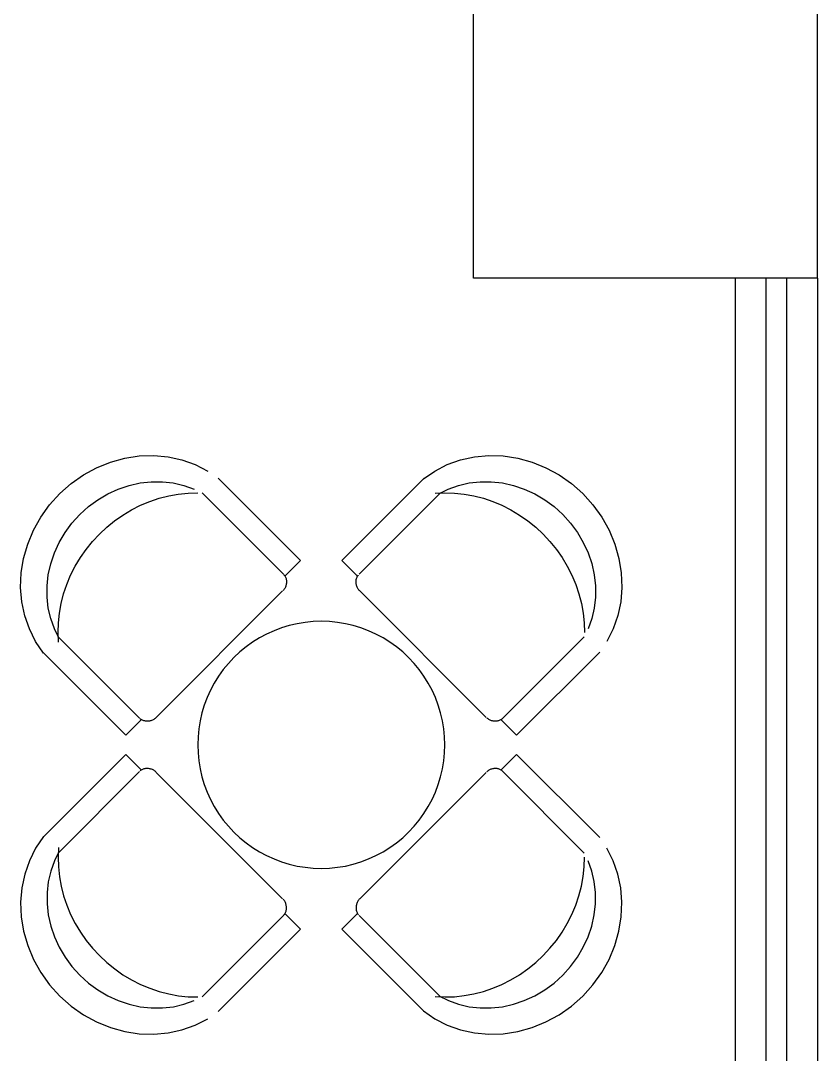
# Model space of a CAD drawing. Extents: x -81148 to 10972, y -53931 to 52487.
# Drawn here: x -43643 to -41708, y -1271 to 1239 of the extents above; entities that cross this region are included whole.
import ezdxf

# ---------------------------------------------------------------- set-up
doc = ezdxf.new("R2010")
doc.units = 0
doc.layers.get('0').update_dxf_attribs({"linetype": 'CONTINUOUS'})

msp = doc.modelspace()

# ---------------------------------------------------------------- linework, layer by layer
for p, q in [((-42542.9, 613.6), (-42542.9, 1448.6)), ((-41707.9, 613.6), (-41707.9, 1448.6)), ((-41707.9, 613.6), (-42542.9, 613.6)), ((-41907.9, 613.6), (-41907.9, -7551.4)), ((-41832.9, 613.6), (-41832.9, -7551.4)), ((-41782.9, 613.6), (-41782.9, -7551.4)), ((-41707.9, 613.6), (-41707.9, -7551.4)), ((-41707.9, 613.6), (-41707.9, -7551.4)), ((-43424.9, 166.9), (-43390.2, 176.5)), ((-43390.2, 176.5), (-43355, 181.9)), ((-43355, 181.9), (-43319.7, 183)), ((-43319.7, 183), (-43285, 179.8)), ((-43285, 179.8), (-43251.2, 172.4)), ((-42574.7, 172.4), (-42540.9, 179.8)), ((-42540.9, 179.8), (-42506.2, 183)), ((-42506.2, 183), (-42470.9, 181.9)), ((-42470.9, 181.9), (-42435.7, 176.5)), ((-42435.7, 176.5), (-42401, 166.9)), ((-43490.5, 135.7), (-43458.5, 153.2)), ((-43458.5, 153.2), (-43424.9, 166.9)), ((-43251.2, 172.4), (-43219, 160.8)), ((-43219, 160.8), (-43188.8, 145.2)), ((-42637.1, 145.2), (-42606.9, 160.8)), ((-42606.9, 160.8), (-42574.7, 172.4)), ((-42401, 166.9), (-42367.4, 153.3)), ((-42367.4, 153.3), (-42335.3, 135.7)), ((-43520.6, 114.6), (-43490.5, 135.7)), ((-42963.2, -72.3), (-43163, 127.5)), ((-42862.7, -72.3), (-42662.9, 127.5)), ((-42664.9, 125.9), (-42637.1, 145.2)), ((-42335.3, 135.7), (-42305.3, 114.6)), ((-43548.1, 90.2), (-43520.6, 114.6)), ((-43431.6, 89.7), (-43406.2, 101.3)), ((-43406.2, 101.3), (-43379.9, 110.2)), ((-43379.9, 110.2), (-43353, 116.1)), ((-43353, 116.1), (-43325.9, 119.1)), ((-43325.9, 119.1), (-43298.9, 119.1)), ((-43298.9, 119.1), (-43272.3, 116.1)), ((-43272.3, 116.1), (-43246.4, 110.2)), ((-43246.4, 110.2), (-43221.6, 101.4)), ((-42627.7, 89.8), (-42604.3, 101.4)), ((-42604.3, 101.4), (-42579.5, 110.2)), ((-42579.5, 110.2), (-42553.6, 116.1)), ((-42553.6, 116.1), (-42527, 119.1)), ((-42527, 119.1), (-42500, 119.1)), ((-42500, 119.1), (-42472.9, 116.1)), ((-42472.9, 116.1), (-42446, 110.2)), ((-42446, 110.2), (-42419.7, 101.4)), ((-42419.7, 101.4), (-42394.2, 89.8)), ((-42305.3, 114.6), (-42277.8, 90.2)), ((-43572.8, 62.9), (-43548.1, 90.2)), ((-43478.6, 58.8), (-43455.9, 75.5)), ((-43455.9, 75.5), (-43431.6, 89.7)), ((-43329.6, 71.3), (-43306.8, 79.1)), ((-43306.8, 79.1), (-43283.5, 85.1)), ((-43283.5, 85.1), (-43260.1, 89.3)), ((-43260.1, 89.3), (-43236.5, 91.8)), ((-43236.5, 91.8), (-43212.9, 92.5)), ((-43004.9, -105.5), (-43202.6, 92.2)), ((-42821, -105.5), (-42623.3, 92.2)), ((-42636.3, 91.4), (-42612.9, 92.5)), ((-42612.9, 92.5), (-42589.4, 91.8)), ((-42589.4, 91.8), (-42565.8, 89.3)), ((-42565.8, 89.3), (-42542.4, 85.1)), ((-42542.4, 85.1), (-42519.1, 79.1)), ((-42519.1, 79.1), (-42496.3, 71.3)), ((-42394.2, 89.8), (-42370, 75.5)), ((-42370, 75.5), (-42347.3, 58.8)), ((-42277.8, 90.2), (-42253.1, 62.9)), ((-43594.1, 33.1), (-43572.8, 62.9)), ((-43499.6, 39.8), (-43478.6, 58.8)), ((-43394.7, 38.3), (-43373.7, 50.9)), ((-43373.7, 50.9), (-43352, 61.9)), ((-43352, 61.9), (-43329.6, 71.3)), ((-42496.3, 71.3), (-42473.9, 61.9)), ((-42473.9, 61.9), (-42452.2, 50.9)), ((-42452.2, 50.9), (-42431.2, 38.3)), ((-42347.3, 58.8), (-42326.3, 39.9)), ((-42253.1, 62.9), (-42231.7, 33.1)), ((-43612, 1.2), (-43594.1, 33.1)), ((-43518.5, 18.9), (-43499.6, 39.8)), ((-43414.8, 24.3), (-43394.7, 38.3)), ((-42431.2, 38.3), (-42411.1, 24.3)), ((-42326.3, 39.9), (-42307.3, 18.9)), ((-42231.7, 33.1), (-42213.9, 1.2)), ((-43625.9, -32.3), (-43612, 1.2)), ((-43535.2, -3.9), (-43518.5, 18.9)), ((-43451.8, -7.9), (-43433.8, 8.8)), ((-43433.8, 8.8), (-43414.8, 24.3)), ((-42411.1, 24.3), (-42392, 8.8)), ((-42392, 8.8), (-42374.1, -7.9)), ((-42307.3, 18.9), (-42290.6, -3.9)), ((-42213.9, 1.2), (-42199.9, -32.3)), ((-43549.5, -28.1), (-43535.2, -3.9)), ((-43468.6, -25.9), (-43451.8, -7.9)), ((-42374.1, -7.9), (-42357.3, -25.9)), ((-42290.6, -3.9), (-42276.4, -28.1)), ((-43635.9, -66.9), (-43625.9, -32.3)), ((-43561.1, -53.5), (-43549.5, -28.1)), ((-43498.1, -65.1), (-43484, -45)), ((-43484, -45), (-43468.6, -25.9)), ((-42357.3, -25.9), (-42341.9, -45)), ((-42341.9, -45), (-42327.8, -65.1)), ((-42276.4, -28.1), (-42264.8, -53.5)), ((-42199.9, -32.3), (-42190, -66.9)), ((-43641.6, -102.1), (-43635.9, -66.9)), ((-43569.9, -79.9), (-43561.1, -53.5)), ((-43510.6, -86), (-43498.1, -65.1)), ((-43001, -110.1), (-42963.2, -72.3)), ((-42824.9, -110.1), (-42862.7, -72.3)), ((-42327.8, -65.1), (-42315.2, -86)), ((-42264.8, -53.5), (-42256, -79.8)), ((-42190, -66.9), (-42184.3, -102.1)), ((-43575.9, -106.7), (-43569.9, -79.9)), ((-43521.7, -107.8), (-43510.6, -86)), ((-42315.2, -86), (-42304.2, -107.7)), ((-42256, -79.8), (-42250, -106.7)), ((-43643.1, -137.4), (-43641.6, -102.1)), ((-43578.9, -133.9), (-43575.9, -106.7)), ((-43531.1, -130.1), (-43521.7, -107.8)), ((-43004.9, -105.5), (-43003.7, -106.8)), ((-43003.7, -106.8), (-43002.5, -108.2)), ((-43002.5, -108.2), (-43001.5, -109.7)), ((-43001.5, -109.7), (-43000.6, -111.2)), ((-43000.6, -111.2), (-42999.8, -112.8)), ((-42999.8, -112.8), (-42999.1, -114.5)), ((-42999.1, -114.5), (-42998.5, -116.2)), ((-42998.5, -116.2), (-42998, -118)), ((-42998, -118), (-42997.7, -119.8)), ((-42997.7, -119.8), (-42997.4, -121.7)), ((-42997.4, -125.4), (-42997.5, -127.3)), ((-42997.4, -121.7), (-42997.3, -123.5)), ((-42997.3, -123.5), (-42997.4, -125.4)), ((-42828.5, -123.5), (-42828.4, -121.7)), ((-42828.5, -125.4), (-42828.5, -123.5)), ((-42828.4, -127.3), (-42828.5, -125.4)), ((-42828.4, -121.7), (-42828.2, -119.8)), ((-42828.2, -119.8), (-42827.9, -118)), ((-42827.9, -118), (-42827.4, -116.2)), ((-42827.4, -116.2), (-42826.8, -114.5)), ((-42826.8, -114.5), (-42826.1, -112.8)), ((-42826.1, -112.8), (-42825.3, -111.2)), ((-42825.3, -111.2), (-42824.4, -109.7)), ((-42824.4, -109.7), (-42823.3, -108.2)), ((-42823.3, -108.2), (-42822.2, -106.8)), ((-42304.2, -107.7), (-42294.8, -130.1)), ((-42250, -106.7), (-42247, -133.8)), ((-42184.3, -102.1), (-42182.8, -137.4)), ((-43640.2, -172.2), (-43643.1, -137.4)), ((-43578.9, -160.9), (-43578.9, -133.9)), ((-43538.8, -153), (-43531.1, -130.1)), ((-43313.6, -453.1), (-43006.7, -146.1)), ((-43004.1, -143.2), (-43005.3, -144.7)), ((-43002.9, -141.6), (-43004.1, -143.2)), ((-43001.8, -140), (-43002.9, -141.6)), ((-43000.9, -138.3), (-43001.8, -140)), ((-43000, -136.5), (-43000.9, -138.3)), ((-42999.3, -134.7), (-43000, -136.5)), ((-42998.7, -132.9), (-42999.3, -134.7)), ((-42998.2, -131.1), (-42998.7, -132.9)), ((-42997.8, -129.2), (-42998.2, -131.1)), ((-42997.5, -127.3), (-42997.8, -129.2)), ((-42828.1, -129.2), (-42828.4, -127.3)), ((-42827.7, -131.1), (-42828.1, -129.2)), ((-42827.2, -132.9), (-42827.7, -131.1)), ((-42826.6, -134.7), (-42827.2, -132.9)), ((-42825.8, -136.5), (-42826.6, -134.7)), ((-42825, -138.3), (-42825.8, -136.5)), ((-42824, -140), (-42825, -138.3)), ((-42823, -141.6), (-42824, -140)), ((-42821.8, -143.2), (-42823, -141.6)), ((-42820.6, -144.7), (-42821.8, -143.2)), ((-42819.2, -146.1), (-42820.6, -144.7)), ((-42512.3, -453.1), (-42819.2, -146.1)), ((-42294.8, -130.1), (-42287.1, -153)), ((-42247, -133.8), (-42247, -160.9)), ((-42182.8, -137.4), (-42185.6, -172.2)), ((-43633.1, -206.1), (-43640.2, -172.2)), ((-43575.9, -187.5), (-43578.9, -160.9)), ((-43544.8, -176.2), (-43538.8, -153)), ((-42287.1, -153), (-42281.1, -176.2)), ((-42247, -160.9), (-42250, -187.5)), ((-42185.6, -172.2), (-42192.7, -206)), ((-43569.9, -213.3), (-43575.9, -187.5)), ((-43551.5, -223.3), (-43549.1, -199.7)), ((-43549.1, -199.7), (-43544.8, -176.2)), ((-42281.1, -176.2), (-42276.8, -199.7)), ((-42276.8, -199.7), (-42274.3, -223.2)), ((-42250, -187.5), (-42255.9, -213.3)), ((-43621.9, -238.4), (-43633.1, -206.1)), ((-43561.1, -238.1), (-43569.9, -213.3)), ((-43552.2, -246.8), (-43551.5, -223.3)), ((-42971.5, -225.6), (-42990.6, -230)), ((-42952.1, -222.4), (-42971.5, -225.6)), ((-42932.6, -220.5), (-42952.1, -222.4)), ((-42912.9, -219.8), (-42932.6, -220.5)), ((-42893.3, -220.5), (-42912.9, -219.8)), ((-42873.8, -222.4), (-42893.3, -220.5)), ((-42854.4, -225.6), (-42873.8, -222.4)), ((-42835.3, -230), (-42854.4, -225.6)), ((-42274.3, -223.2), (-42273.6, -246.8)), ((-42255.9, -213.3), (-42264.8, -238.1)), ((-42192.7, -206), (-42204, -238.4)), ((-43606.7, -268.8), (-43621.9, -238.4)), ((-43549.5, -261.5), (-43561.1, -238.1)), ((-43551.1, -270.2), (-43552.2, -246.8)), ((-43045.6, -250.8), (-43062.9, -260)), ((-43027.7, -242.7), (-43045.6, -250.8)), ((-43009.4, -235.7), (-43027.7, -242.7)), ((-42990.6, -230), (-43009.4, -235.7)), ((-42816.5, -235.7), (-42835.3, -230)), ((-42798.1, -242.7), (-42816.5, -235.7)), ((-42780.2, -250.8), (-42798.1, -242.7)), ((-42762.9, -260), (-42780.2, -250.8)), ((-42204, -238.4), (-42219.2, -268.8)), ((-43587.7, -296.8), (-43606.7, -268.8)), ((-43354.3, -454.8), (-43552, -257.2)), ((-43079.6, -270.4), (-43095.6, -281.8)), ((-43062.9, -260), (-43079.6, -270.4)), ((-42746.3, -270.4), (-42762.9, -260)), ((-42730.3, -281.8), (-42746.3, -270.4)), ((-42471.6, -454.8), (-42273.9, -257.1)), ((-43387.4, -496.6), (-43589.4, -294.6)), ((-43110.7, -294.3), (-43125.1, -307.7)), ((-43095.6, -281.8), (-43110.7, -294.3)), ((-42715.1, -294.3), (-42730.3, -281.8)), ((-42700.8, -307.7), (-42715.1, -294.3)), ((-42438.5, -496.6), (-42236.5, -294.6)), ((-43138.5, -322), (-43150.9, -337.2)), ((-43125.1, -307.7), (-43138.5, -322)), ((-42687.4, -322), (-42700.8, -307.7)), ((-42674.9, -337.2), (-42687.4, -322)), ((-43150.9, -337.2), (-43162.4, -353.1)), ((-42663.5, -353.1), (-42674.9, -337.2)), ((-43172.7, -369.8), (-43182, -387.1)), ((-43162.4, -353.1), (-43172.7, -369.8)), ((-42653.1, -369.8), (-42663.5, -353.1)), ((-42643.9, -387.1), (-42653.1, -369.8)), ((-43182, -387.1), (-43190.1, -405)), ((-42635.8, -405), (-42643.9, -387.1)), ((-43197, -423.4), (-43202.7, -442.2)), ((-43190.1, -405), (-43197, -423.4)), ((-42628.9, -423.4), (-42635.8, -405)), ((-42623.2, -442.2), (-42628.9, -423.4)), ((-43202.7, -442.2), (-43207.2, -461.3)), ((-42618.7, -461.3), (-42623.2, -442.2)), ((-43387.4, -496.6), (-43350, -459.1)), ((-43351.6, -457.2), (-43353, -456.1)), ((-43350.1, -458.2), (-43351.6, -457.2)), ((-43348.5, -459.1), (-43350.1, -458.2)), ((-43346.9, -460), (-43348.5, -459.1)), ((-43345.2, -460.7), (-43346.9, -460)), ((-43343.5, -461.2), (-43345.2, -460.7)), ((-43341.7, -461.7), (-43343.5, -461.2)), ((-43339.9, -462.1), (-43341.7, -461.7)), ((-43338.1, -462.3), (-43339.9, -462.1)), ((-43336.2, -462.4), (-43338.1, -462.3)), ((-43334.3, -462.4), (-43336.2, -462.4)), ((-43332.4, -462.2), (-43334.3, -462.4)), ((-43330.5, -462), (-43332.4, -462.2)), ((-43328.7, -461.6), (-43330.5, -462)), ((-43326.8, -461.1), (-43328.7, -461.6)), ((-43325, -460.4), (-43326.8, -461.1)), ((-43323.2, -459.7), (-43325, -460.4)), ((-43321.5, -458.9), (-43323.2, -459.7)), ((-43319.8, -457.9), (-43321.5, -458.9)), ((-43318.1, -456.8), (-43319.8, -457.9)), ((-43316.6, -455.7), (-43318.1, -456.8)), ((-43315, -454.4), (-43316.6, -455.7)), ((-43313.6, -453.1), (-43315, -454.4)), ((-43207.2, -461.3), (-43210.4, -480.7)), ((-42615.5, -480.7), (-42618.7, -461.3)), ((-42509.3, -455.7), (-42510.8, -454.4)), ((-42507.7, -456.8), (-42509.3, -455.7)), ((-42506.1, -457.9), (-42507.7, -456.8)), ((-42504.4, -458.8), (-42506.1, -457.9)), ((-42502.7, -459.7), (-42504.4, -458.8)), ((-42500.9, -460.4), (-42502.7, -459.7)), ((-42499, -461.1), (-42500.9, -460.4)), ((-42497.2, -461.6), (-42499, -461.1)), ((-42495.3, -462), (-42497.2, -461.6)), ((-42493.4, -462.2), (-42495.3, -462)), ((-42491.6, -462.4), (-42493.4, -462.2)), ((-42489.7, -462.4), (-42491.6, -462.4)), ((-42487.8, -462.3), (-42489.7, -462.4)), ((-42486, -462.1), (-42487.8, -462.3)), ((-42484.2, -461.7), (-42486, -462.1)), ((-42482.4, -461.2), (-42484.2, -461.7)), ((-42480.6, -460.7), (-42482.4, -461.2)), ((-42479, -460), (-42480.6, -460.7)), ((-42477.3, -459.1), (-42479, -460)), ((-42475.8, -458.2), (-42477.3, -459.1)), ((-42438.5, -496.6), (-42475.9, -459.1)), ((-42474.3, -457.2), (-42475.8, -458.2)), ((-42472.9, -456.1), (-42474.3, -457.2)), ((-42471.6, -454.8), (-42472.9, -456.1)), ((-43212.3, -500.2), (-43212.9, -519.8)), ((-43210.4, -480.7), (-43212.3, -500.2)), ((-42613.6, -500.2), (-42615.5, -480.7)), ((-42612.9, -519.8), (-42613.6, -500.2)), ((-43212.9, -519.8), (-43212.3, -539.4)), ((-42613.6, -539.4), (-42612.9, -519.8)), ((-43387.4, -543.1), (-43589.4, -745)), ((-43387.4, -543.1), (-43350, -580.5)), ((-43212.3, -539.4), (-43210.4, -559)), ((-42615.5, -559), (-42613.6, -539.4)), ((-42438.5, -543.1), (-42475.9, -580.5)), ((-42438.5, -543.1), (-42236.5, -745)), ((-43338.1, -577.3), (-43339.9, -577.6)), ((-43336.2, -577.2), (-43338.1, -577.3)), ((-43334.3, -577.3), (-43336.2, -577.2)), ((-43332.4, -577.4), (-43334.3, -577.3)), ((-43210.4, -559), (-43207.2, -578.3)), ((-42618.7, -578.3), (-42615.5, -559)), ((-42491.6, -577.3), (-42493.4, -577.4)), ((-42489.7, -577.2), (-42491.6, -577.3)), ((-42487.8, -577.3), (-42489.7, -577.2)), ((-42486, -577.6), (-42487.8, -577.3)), ((-43354.3, -584.8), (-43551.9, -782.5)), ((-43351.6, -582.4), (-43353, -583.6)), ((-43350.1, -581.4), (-43351.6, -582.4)), ((-43348.5, -580.5), (-43350.1, -581.4)), ((-43346.9, -579.7), (-43348.5, -580.5)), ((-43345.2, -579), (-43346.9, -579.7)), ((-43343.5, -578.4), (-43345.2, -579)), ((-43341.7, -577.9), (-43343.5, -578.4)), ((-43339.9, -577.6), (-43341.7, -577.9)), ((-43330.5, -577.7), (-43332.4, -577.4)), ((-43328.7, -578.1), (-43330.5, -577.7)), ((-43326.8, -578.6), (-43328.7, -578.1)), ((-43325, -579.2), (-43326.8, -578.6)), ((-43323.2, -579.9), (-43325, -579.2)), ((-43321.5, -580.8), (-43323.2, -579.9)), ((-43319.8, -581.7), (-43321.5, -580.8)), ((-43318.1, -582.8), (-43319.8, -581.7)), ((-43316.5, -584), (-43318.1, -582.8)), ((-43315, -585.2), (-43316.5, -584)), ((-43313.6, -586.6), (-43315, -585.2)), ((-43313.6, -586.6), (-43006.7, -893.5)), ((-43207.2, -578.3), (-43202.7, -597.5)), ((-43202.7, -597.5), (-43197, -616.2)), ((-42512.3, -586.6), (-42819.2, -893.5)), ((-42628.9, -616.2), (-42623.2, -597.5)), ((-42623.2, -597.5), (-42618.7, -578.3)), ((-42509.3, -584), (-42510.8, -585.2)), ((-42507.7, -582.8), (-42509.3, -584)), ((-42506.1, -581.7), (-42507.7, -582.8)), ((-42504.4, -580.8), (-42506.1, -581.7)), ((-42502.7, -579.9), (-42504.4, -580.8)), ((-42500.9, -579.2), (-42502.7, -579.9)), ((-42499, -578.6), (-42500.9, -579.2)), ((-42497.2, -578.1), (-42499, -578.6)), ((-42495.3, -577.7), (-42497.2, -578.1)), ((-42493.4, -577.4), (-42495.3, -577.7)), ((-42484.2, -577.9), (-42486, -577.6)), ((-42482.4, -578.4), (-42484.2, -577.9)), ((-42480.6, -579), (-42482.4, -578.4)), ((-42479, -579.7), (-42480.6, -579)), ((-42477.3, -580.5), (-42479, -579.7)), ((-42475.8, -581.4), (-42477.3, -580.5)), ((-42474.3, -582.4), (-42475.8, -581.4)), ((-42472.9, -583.6), (-42474.3, -582.4)), ((-42471.6, -584.8), (-42472.9, -583.6)), ((-42471.6, -584.8), (-42273.9, -782.5)), ((-43197, -616.2), (-43190.1, -634.6)), ((-42635.8, -634.6), (-42628.9, -616.2)), ((-43190.1, -634.6), (-43182, -652.5)), ((-43182, -652.5), (-43172.7, -669.8)), ((-42653.1, -669.8), (-42643.9, -652.5)), ((-42643.9, -652.5), (-42635.8, -634.6)), ((-43172.7, -669.8), (-43162.4, -686.5)), ((-42663.5, -686.5), (-42653.1, -669.8)), ((-43162.4, -686.5), (-43150.9, -702.4)), ((-43150.9, -702.4), (-43138.5, -717.6)), ((-42687.4, -717.6), (-42674.9, -702.4)), ((-42674.9, -702.4), (-42663.5, -686.5)), ((-43138.5, -717.6), (-43125.1, -731.9)), ((-42700.8, -731.9), (-42687.4, -717.6)), ((-43587.7, -742.8), (-43606.7, -770.8)), ((-43125.1, -731.9), (-43110.7, -745.4)), ((-43110.7, -745.4), (-43095.6, -757.8)), ((-42730.3, -757.8), (-42715.1, -745.4)), ((-42715.1, -745.4), (-42700.8, -731.9)), ((-43606.7, -770.8), (-43621.9, -801.2)), ((-43549.5, -778.1), (-43561.1, -801.5)), ((-43551.1, -769.5), (-43552.2, -792.8)), ((-43095.6, -757.8), (-43079.6, -769.3)), ((-43079.6, -769.3), (-43062.9, -779.6)), ((-42762.9, -779.6), (-42746.3, -769.3)), ((-42746.3, -769.3), (-42730.3, -757.8)), ((-42204, -801.2), (-42219.2, -770.8)), ((-43621.9, -801.2), (-43633.1, -833.6)), ((-43561.1, -801.5), (-43569.9, -826.3)), ((-43552.2, -792.8), (-43551.5, -816.4)), ((-43062.9, -779.6), (-43045.6, -788.9)), ((-43045.6, -788.9), (-43027.7, -797)), ((-43027.7, -797), (-43009.4, -803.9)), ((-42816.5, -803.9), (-42798.1, -797)), ((-42798.1, -797), (-42780.2, -788.9)), ((-42780.2, -788.9), (-42762.9, -779.6)), ((-42274.3, -816.4), (-42273.6, -792.8)), ((-42255.9, -826.3), (-42264.8, -801.5)), ((-42192.7, -833.6), (-42204, -801.2)), ((-43569.9, -826.3), (-43575.9, -852.2)), ((-43551.5, -816.4), (-43549, -840)), ((-43009.4, -803.9), (-42990.6, -809.6)), ((-42990.6, -809.6), (-42971.5, -814.1)), ((-42971.5, -814.1), (-42952.1, -817.2)), ((-42952.1, -817.2), (-42932.6, -819.2)), ((-42932.6, -819.2), (-42912.9, -819.8)), ((-42912.9, -819.8), (-42893.3, -819.2)), ((-42893.3, -819.2), (-42873.8, -817.2)), ((-42873.8, -817.2), (-42854.4, -814.1)), ((-42854.4, -814.1), (-42835.3, -809.6)), ((-42835.3, -809.6), (-42816.5, -803.9)), ((-42276.8, -839.9), (-42274.3, -816.4)), ((-42250, -852.1), (-42255.9, -826.3)), ((-43633.1, -833.6), (-43640.2, -867.4)), ((-43575.9, -852.2), (-43578.9, -878.8)), ((-43549, -840), (-43544.8, -863.4)), ((-42281.1, -863.4), (-42276.8, -839.9)), ((-42247, -878.7), (-42250, -852.1)), ((-42185.6, -867.4), (-42192.7, -833.6)), ((-43640.2, -867.4), (-43643.1, -902.2)), ((-43544.8, -863.4), (-43538.8, -886.7)), ((-42287.1, -886.6), (-42281.1, -863.4)), ((-42182.8, -902.2), (-42185.6, -867.4)), ((-43643.1, -902.2), (-43641.6, -937.5)), ((-43578.9, -878.8), (-43578.9, -905.8)), ((-43538.8, -886.7), (-43531.1, -909.5)), ((-43004.1, -896.5), (-43005.3, -894.9)), ((-43002.9, -898), (-43004.1, -896.5)), ((-43001.8, -899.7), (-43002.9, -898)), ((-43000.9, -901.4), (-43001.8, -899.7)), ((-43000, -903.1), (-43000.9, -901.4)), ((-42999.3, -904.9), (-43000, -903.1)), ((-42825.8, -903.1), (-42826.6, -904.9)), ((-42825, -901.4), (-42825.8, -903.1)), ((-42824, -899.7), (-42825, -901.4)), ((-42823, -898), (-42824, -899.7)), ((-42821.8, -896.4), (-42823, -898)), ((-42820.5, -894.9), (-42821.8, -896.4)), ((-42819.2, -893.5), (-42820.5, -894.9)), ((-42294.8, -909.5), (-42287.1, -886.6)), ((-42247, -905.8), (-42247, -878.7)), ((-42184.2, -937.5), (-42182.8, -902.2)), ((-43578.9, -905.8), (-43575.9, -932.9)), ((-43531.1, -909.5), (-43521.7, -931.9)), ((-43001.5, -930), (-43000.6, -928.4)), ((-43000.6, -928.4), (-42999.8, -926.8)), ((-42999.8, -926.8), (-42999.1, -925.1)), ((-42998.7, -906.7), (-42999.3, -904.9)), ((-42999.1, -925.1), (-42998.5, -923.4)), ((-42998.2, -908.6), (-42998.7, -906.7)), ((-42998.5, -923.4), (-42998, -921.6)), ((-42997.8, -910.4), (-42998.2, -908.6)), ((-42998, -921.6), (-42997.7, -919.8)), ((-42997.5, -912.3), (-42997.8, -910.4)), ((-42997.7, -919.8), (-42997.4, -918)), ((-42997.4, -914.2), (-42997.5, -912.3)), ((-42997.3, -916.1), (-42997.4, -914.2)), ((-42997.4, -918), (-42997.3, -916.1)), ((-42828.4, -912.3), (-42828.5, -914.2)), ((-42828.5, -914.2), (-42828.5, -916.1)), ((-42828.5, -916.1), (-42828.4, -918)), ((-42828.1, -910.4), (-42828.4, -912.3)), ((-42828.4, -918), (-42828.2, -919.8)), ((-42828.2, -919.8), (-42827.8, -921.6)), ((-42827.7, -908.6), (-42828.1, -910.4)), ((-42827.8, -921.6), (-42827.4, -923.4)), ((-42827.2, -906.7), (-42827.7, -908.6)), ((-42827.4, -923.4), (-42826.8, -925.1)), ((-42826.6, -904.9), (-42827.2, -906.7)), ((-42826.8, -925.1), (-42826.1, -926.8)), ((-42826.1, -926.8), (-42825.3, -928.4)), ((-42825.3, -928.4), (-42824.3, -930)), ((-42304.2, -931.9), (-42294.8, -909.5)), ((-42250, -932.9), (-42247, -905.8)), ((-43641.6, -937.5), (-43635.9, -972.7)), ((-43575.9, -932.9), (-43569.9, -959.8)), ((-43521.7, -931.9), (-43510.6, -953.6)), ((-43510.6, -953.6), (-43498.1, -974.6)), ((-43004.9, -934.2), (-43202.6, -1131.9)), ((-43004.9, -934.2), (-43003.7, -932.9)), ((-43003.7, -932.9), (-43002.5, -931.5)), ((-43002.5, -931.5), (-43001.5, -930)), ((-43001, -929.5), (-42963.2, -967.3)), ((-42824.9, -929.5), (-42862.7, -967.3)), ((-42824.3, -930), (-42823.3, -931.5)), ((-42823.3, -931.5), (-42822.2, -932.9)), ((-42821, -934.2), (-42623.3, -1131.8)), ((-42327.8, -974.6), (-42315.2, -953.6)), ((-42315.2, -953.6), (-42304.2, -931.9)), ((-42255.9, -959.8), (-42250, -932.9)), ((-42190, -972.7), (-42184.2, -937.5)), ((-43635.9, -972.7), (-43625.9, -1007.3)), ((-43569.9, -959.8), (-43561.1, -986.1)), ((-43498.1, -974.6), (-43484, -994.7)), ((-42963.2, -967.3), (-43163, -1167.2)), ((-42862.7, -967.3), (-42662.8, -1167.2)), ((-42341.8, -994.6), (-42327.8, -974.6)), ((-42264.8, -986.1), (-42255.9, -959.8)), ((-42199.9, -1007.3), (-42190, -972.7)), ((-43561.1, -986.1), (-43549.5, -1011.5)), ((-43484, -994.7), (-43468.6, -1013.7)), ((-42357.3, -1013.7), (-42341.8, -994.6)), ((-42276.4, -1011.5), (-42264.8, -986.1)), ((-43625.9, -1007.3), (-43612, -1040.8)), ((-43549.5, -1011.5), (-43535.2, -1035.8)), ((-43468.6, -1013.7), (-43451.8, -1031.7)), ((-42374.1, -1031.7), (-42357.3, -1013.7)), ((-42290.6, -1035.8), (-42276.4, -1011.5)), ((-42213.9, -1040.8), (-42199.9, -1007.3)), ((-43612, -1040.8), (-43594.1, -1072.7)), ((-43535.2, -1035.8), (-43518.5, -1058.5)), ((-43451.8, -1031.7), (-43433.8, -1048.5)), ((-43433.8, -1048.5), (-43414.7, -1063.9)), ((-42411.1, -1063.9), (-42392, -1048.5)), ((-42392, -1048.5), (-42374.1, -1031.7)), ((-42307.3, -1058.5), (-42290.6, -1035.8)), ((-42231.7, -1072.7), (-42213.9, -1040.8)), ((-43594.1, -1072.7), (-43572.7, -1102.6)), ((-43518.5, -1058.5), (-43499.6, -1079.5)), ((-43414.7, -1063.9), (-43394.7, -1078)), ((-43394.7, -1078), (-43373.7, -1090.5)), ((-42452.2, -1090.5), (-42431.2, -1078)), ((-42431.2, -1078), (-42411.1, -1063.9)), ((-42326.3, -1079.5), (-42307.3, -1058.5)), ((-42253.1, -1102.5), (-42231.7, -1072.7)), ((-43572.7, -1102.6), (-43548.1, -1129.9)), ((-43499.6, -1079.5), (-43478.6, -1098.4)), ((-43478.6, -1098.4), (-43455.9, -1115.1)), ((-43373.7, -1090.5), (-43352, -1101.6)), ((-43352, -1101.6), (-43329.6, -1111)), ((-42496.2, -1111), (-42473.9, -1101.6)), ((-42473.9, -1101.6), (-42452.2, -1090.5)), ((-42370, -1115.1), (-42347.3, -1098.4)), ((-42347.3, -1098.4), (-42326.3, -1079.5)), ((-42277.8, -1129.9), (-42253.1, -1102.5)), ((-43455.9, -1115.1), (-43431.6, -1129.4)), ((-43431.6, -1129.4), (-43406.2, -1141)), ((-43329.6, -1111), (-43306.7, -1118.7)), ((-43306.7, -1118.7), (-43283.5, -1124.7)), ((-43283.5, -1124.7), (-43260, -1129)), ((-43260, -1129), (-43236.5, -1131.4)), ((-42627.7, -1129.4), (-42604.2, -1141)), ((-42589.4, -1131.4), (-42565.8, -1128.9)), ((-42565.8, -1128.9), (-42542.3, -1124.7)), ((-42542.3, -1124.7), (-42519.1, -1118.7)), ((-42519.1, -1118.7), (-42496.2, -1111)), ((-42419.7, -1141), (-42394.2, -1129.4)), ((-42394.2, -1129.4), (-42370, -1115.1)), ((-43548.1, -1129.9), (-43520.5, -1154.3)), ((-43520.5, -1154.3), (-43490.5, -1175.4)), ((-43406.2, -1141), (-43379.9, -1149.8)), ((-43379.9, -1149.8), (-43353, -1155.8)), ((-43272.2, -1155.8), (-43246.4, -1149.8)), ((-43246.4, -1149.8), (-43221.6, -1141)), ((-43236.5, -1131.4), (-43212.9, -1132.1)), ((-42636.3, -1131), (-42612.9, -1132.1)), ((-42612.9, -1132.1), (-42589.4, -1131.4)), ((-42604.2, -1141), (-42579.5, -1149.8)), ((-42579.5, -1149.8), (-42553.6, -1155.8)), ((-42472.9, -1155.8), (-42446, -1149.8)), ((-42446, -1149.8), (-42419.7, -1141)), ((-42335.3, -1175.4), (-42305.3, -1154.3)), ((-42305.3, -1154.3), (-42277.8, -1129.9)), ((-43490.5, -1175.4), (-43458.5, -1192.9)), ((-43353, -1155.8), (-43325.9, -1158.8)), ((-43325.9, -1158.8), (-43298.8, -1158.8)), ((-43298.8, -1158.8), (-43272.2, -1155.8)), ((-42664.9, -1165.6), (-42637.1, -1184.9)), ((-42553.6, -1155.8), (-42527, -1158.8)), ((-42527, -1158.8), (-42500, -1158.8)), ((-42500, -1158.8), (-42472.9, -1155.8)), ((-42367.4, -1192.9), (-42335.3, -1175.4)), ((-43458.5, -1192.9), (-43424.8, -1206.5)), ((-43251.2, -1212), (-43219, -1200.4)), ((-43219, -1200.4), (-43188.8, -1184.9)), ((-42637.1, -1184.9), (-42606.9, -1200.4)), ((-42606.9, -1200.4), (-42574.6, -1212)), ((-42401, -1206.5), (-42367.4, -1192.9)), ((-43424.8, -1206.5), (-43390.2, -1216.1)), ((-43390.2, -1216.1), (-43354.9, -1221.5)), ((-43354.9, -1221.5), (-43319.7, -1222.6)), ((-43319.7, -1222.6), (-43284.9, -1219.4)), ((-43284.9, -1219.4), (-43251.2, -1212)), ((-42574.6, -1212), (-42540.9, -1219.4)), ((-42540.9, -1219.4), (-42506.2, -1222.6)), ((-42506.2, -1222.6), (-42470.9, -1221.5)), ((-42470.9, -1221.5), (-42435.7, -1216.1)), ((-42435.7, -1216.1), (-42401, -1206.5))]:
    msp.add_line(p, q)

doc.saveas('drawing.dxf')
